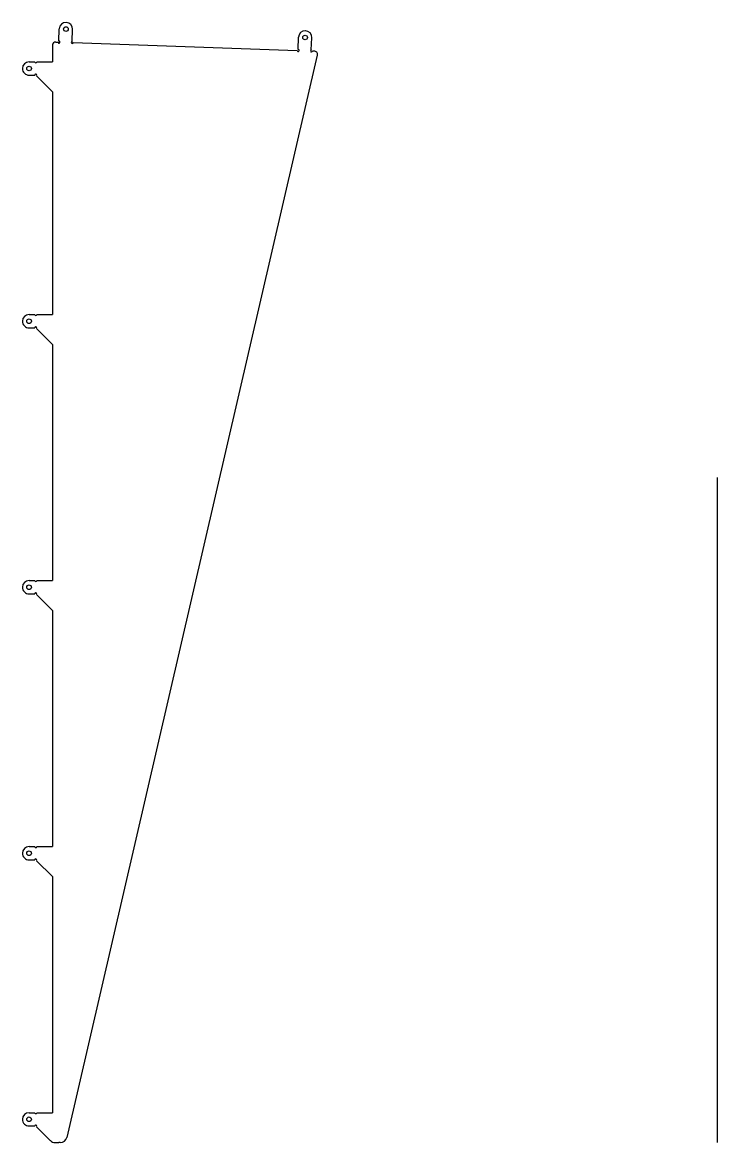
# Model space of a CAD drawing. Header units: millimetres. Extents: x -45 to 1000, y 0 to 1684.
import ezdxf

# ---------------------------------------------------------------- set-up
doc = ezdxf.new("R2010")
doc.units = ezdxf.units.MM
doc.layers.get('0').update_dxf_attribs({"linetype": 'CONTINUOUS'})

msp = doc.modelspace()

# ---------------------------------------------------------------- linework, layer by layer
for p, q in [((9.7, 1656.1), (10.4, 1674.6)), ((20.7, 1684.3), (20.7, 1684.3)), ((29.7, 1655.4), (30.4, 1673.9)), ((380.3, 1671.6), (380.3, 1671.6)), ((5.2, 1654.8), (8.5, 1654.7)), ((30, 1654), (30, 1654.7)), ((31.5, 1653.9), (368.1, 1642.1)), ((369.3, 1643.6), (369.9, 1662)), ((389.3, 1642.9), (389.9, 1661.3)), ((0, 1649.8), (0, 1625)), ((398.3, 1635.1), (21.8, 7.7)), ((391.1, 1641.3), (393.6, 1641.3)), ((-35, 1625), (-26.5, 1625)), ((-23.5, 1625), (0, 1625)), ((-35, 1605), (-26.5, 1605)), ((-23.9, 1603.9), (0, 1580)), ((0, 1580), (0, 1245)), ((-35, 1245), (-26.5, 1245)), ((-23.5, 1245), (0, 1245)), ((-35, 1225), (-26.5, 1225)), ((-23.9, 1223.9), (0, 1200)), ((0, 1200), (0, 845)), ((1000, 0), (1000, 1000)), ((-35, 845), (-26.5, 845)), ((-23.5, 845), (0, 845)), ((-35, 825), (-26.5, 825)), ((-23.9, 823.9), (0, 800)), ((0, 800), (0, 445)), ((-35, 445), (-26.5, 445)), ((-23.5, 445), (0, 445)), ((-35, 425), (-26.5, 425)), ((-23.9, 423.9), (0, 400)), ((0, 400), (0, 45)), ((-45, 35), (-45, 35)), ((-35, 45), (-26.5, 45)), ((-23.5, 45), (0, 45)), ((-35, 25), (-26.5, 25)), ((-23.9, 23.9), (-2.9, 2.9)), ((4.1, 0), (10, 0)), ((12, 0), (10, 0))]:
    msp.add_line(p, q)
for centre in [(20.4, 1674.3), (379.9, 1661.6), (-35, 1615), (-35, 1235), (-35, 835), (-35, 435), (-35, 35)]:
    msp.add_circle(centre, 3.5)
for centre, radius, start, end in [((20.4, 1674.3), 10, 88, 178), ((20.4, 1674.3), 10, -2, 88), ((379.9, 1661.6), 10, 88, 178), ((380, 1661.6), 10, -2, 88), ((5, 1649.8), 5, 88, 180), ((10, 1654.7), 1.5, -182, 101.4539), ((30, 1654), 1.5, 101.4539, 360), ((369.6, 1642.1), 1.5, -182, 101.454), ((389.6, 1641.4), 1.5, 101.4543, 358), ((393.5, 1636.3), 5, -13.0277, 88), ((-35, 1615), 10, 90, 180), ((-25, 1625), 1.5, -180, 0), ((-35, 1615), 10, 179.9994, 270), ((-25, 1605), 1.5, -45.0548, 180), ((-35, 1235), 10, 90, 180), ((-35, 1235), 10, 179.9994, 270), ((-25, 1245), 1.5, -180, 0), ((-25, 1225), 1.5, -45.0548, 180), ((-35, 835), 10, 90, 180), ((-25, 845), 1.5, -180, 0), ((-35, 835), 10, 179.9994, 270), ((-25, 825), 1.5, -45.0548, 180), ((-35, 435), 10, 90, 180), ((-25, 445), 1.5, -180, 0), ((-35, 435), 10, 179.9994, 270), ((-25, 425), 1.5, -45.0548, 180), ((-35, 35), 10, 90, 180), ((-35, 35), 10, 179.9994, 270), ((-25, 45), 1.5, -180, 0), ((-25, 25), 1.5, -45.0548, 180), ((4.1, 10), 10, 224.9452, 270), ((12, 10), 10, 270, 346.9723)]:
    msp.add_arc(centre, radius, start, end)

doc.saveas('drawing.dxf')
